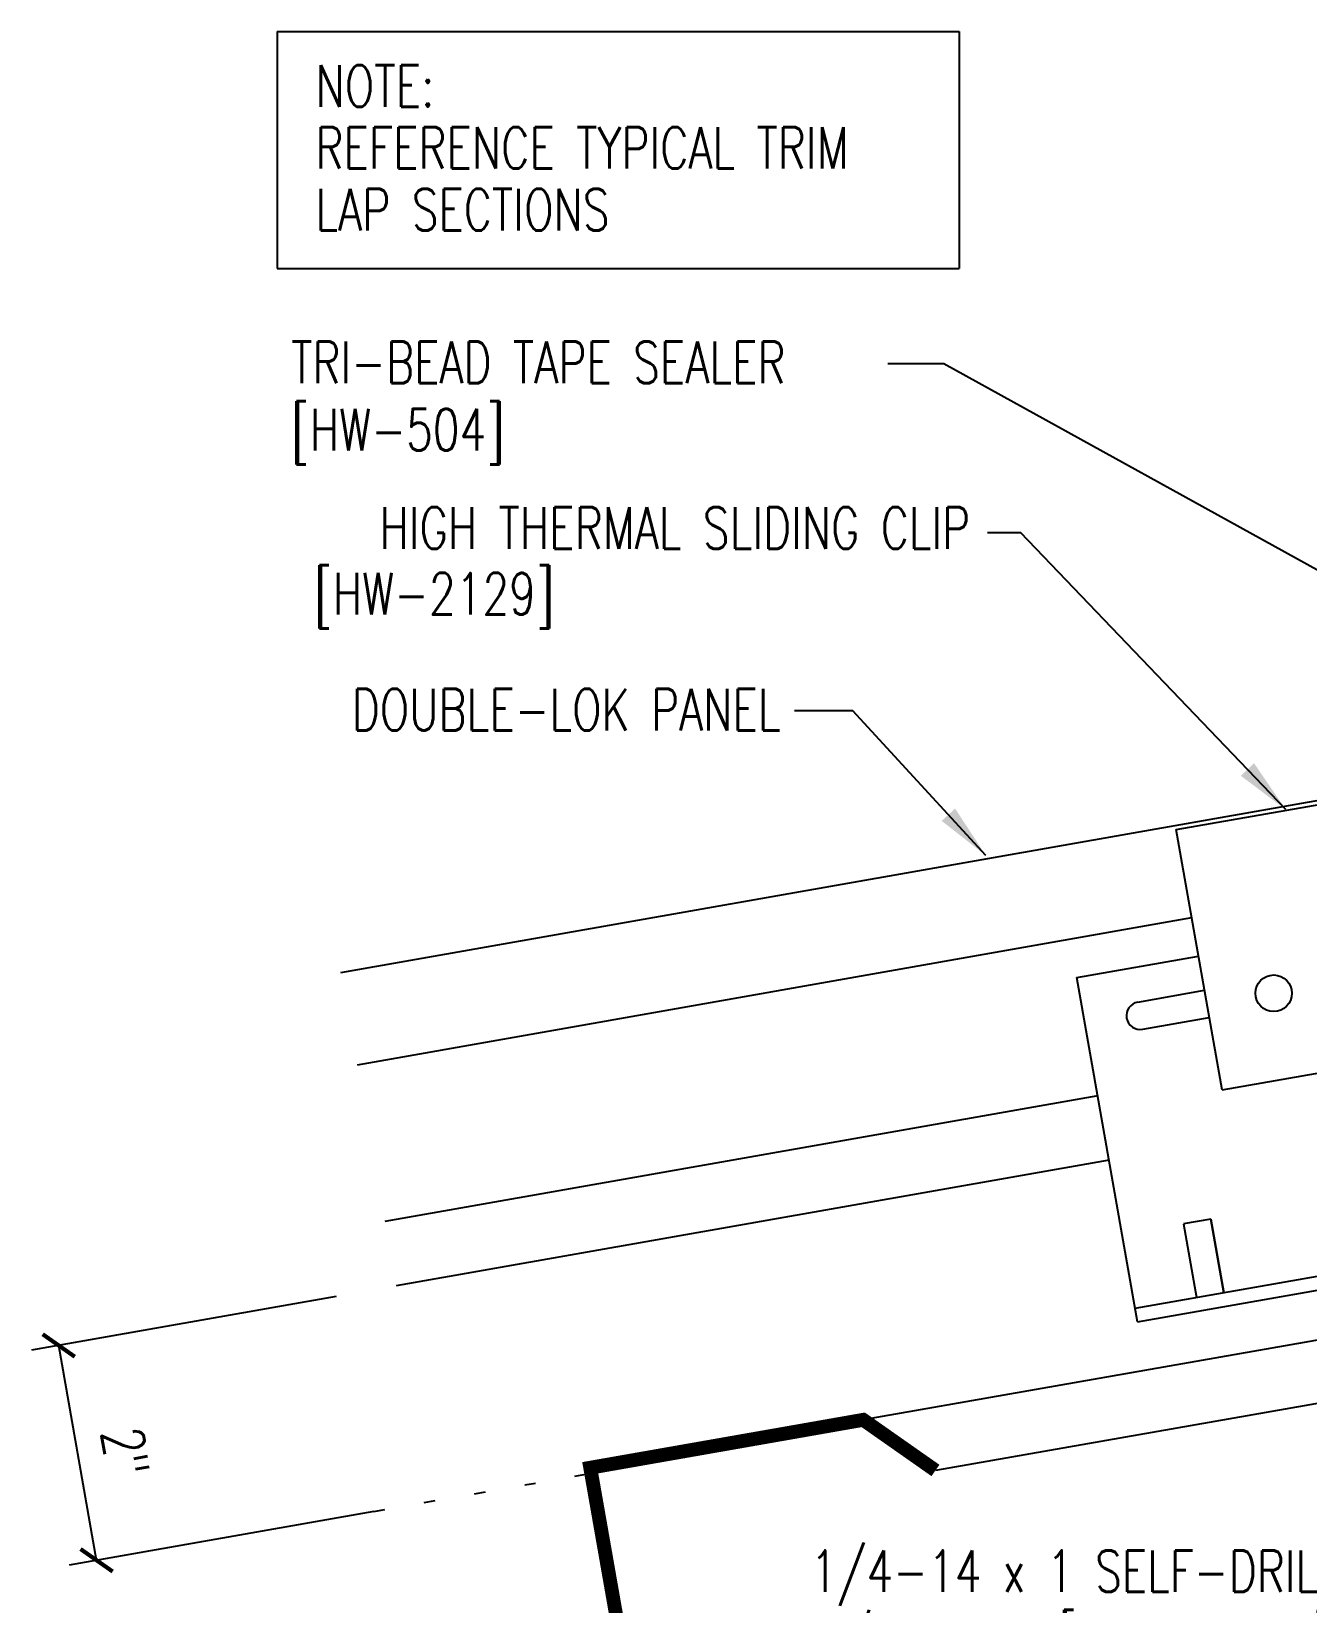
# Model space of a CAD drawing. Extents: x 0.5 to 43.1, y 10.3 to 31.6.
# Drawn here: x 0.46 to 11.96, y 17.47 to 31.64 of the extents above; entities that cross this region are included whole.
import ezdxf
from ezdxf.enums import TextEntityAlignment as Align

# ---------------------------------------------------------------- set-up
doc = ezdxf.new("R2010")
doc.units = 0
doc.header["$LTSCALE"] = 4
doc.header["$MEASUREMENT"] = 0
doc.linetypes.add('ACAD_ISO07W100', pattern=[3, 0, -3])
doc.layers.get('0').update_dxf_attribs({"linetype": 'CONTINUOUS'})
for name, color, linetype in [('CLIP', 5, 'CONTINUOUS'), ('DIM', 7, 'CONTINUOUS'), ('FASTENER', 9, 'CONTINUOUS'), ('PANEL', 11, 'CONTINUOUS'), ('STLA', 12, 'CONTINUOUS'), ('TEXT', 2, 'CONTINUOUS')]:
    doc.layers.add(name, color=color, linetype=linetype)
doc.styles.add('TEXT', font='SIMPLEX', dxfattribs={"width": 0.75, "height": 6})
doc.styles.add('TEXT1', font='ROMANS.shx', dxfattribs={"width": 0.75, "height": 0.375})
doc.dimstyles.new('DETAIL$7', dxfattribs={"dimscale": 4, "dimtxt": 0.09375, "dimasz": 0.125, "dimexe": 0.0625, "dimexo": 0.125, "dimgap": 0.0625, "dimtad": 1, "dimdec": 5, "dimzin": 3, "dimdsep": 46, "dimlunit": 4, "dimtxsty": 'TEXT', "dimblk": 'ARCHTICK', "dimcen": 0.0625, "dimclrd": 7, "dimclre": 7, "dimclrt": 2, "dimadec": 0, "dimazin": 0, "dimtfac": 0.666667, "dimtdec": 5, "dimtmove": 0, "dimatfit": 2, "dimfxl": 0, "dimfrac": 2, "dimtolj": 1, "dimtzin": 3, "dimarcsym": 0})

# ---------------------------------------------------------------- blocks, each defined once
blk = doc.blocks.new('_ArchTick')
at = {"color": 0, "const_width": 0.15}
blk.add_lwpolyline([(-0.5, -0.5), (0.5, 0.5)], dxfattribs=at)
blk = doc.blocks.new('A$C0B323C8E')
at = {"layer": 'CLIP'}
for p, q in [((-1.293, 2.862), (0.86, 3.242)), ((0.86, 3.242), (1.274, 0.894)), ((-0.879, 0.514), (-1.293, 2.862)), ((1.061, 2.1), (2.243, 2.309)), ((2.243, 2.309), (2.791, -0.797)), ((1.116, 1.793), (1.724, 1.9)), ((-2.189, 1.527), (-1.092, 1.721)), ((1.159, 1.546), (1.767, 1.654)), ((-1.641, -1.579), (-2.189, 1.527)), ((-1.637, 1.307), (-1.038, 1.413)), ((-1.594, 1.061), (-0.994, 1.167)), ((-0.879, 0.514), (1.274, 0.894)), ((2.097, -0.109), (1.851, -0.152)), ((2.214, -0.772), (2.097, -0.109)), ((1.851, -0.152), (1.967, -0.815)), ((-1.663, -1.455), (2.769, -0.674)), ((-0.981, -0.652), (-1.227, -0.695)), ((-1.227, -0.695), (-1.11, -1.358)), ((-0.981, -0.652), (-0.864, -1.315)), ((-0.864, -1.315), (-0.981, -0.652)), ((-1.641, -1.579), (2.791, -0.797))]:
    blk.add_line(p, q, dxfattribs=at)
for centre in [(0.537, 1.554), (-0.413, 1.386), (0.16, 0.99)]:
    blk.add_circle(centre, 0.165, dxfattribs=at)
for centre, start, end in [((1.737, 1.775), 280, 100), ((-1.616, 1.184), 100, 280)]:
    blk.add_arc(centre, 0.125, start, end, dxfattribs=at)
blk = doc.blocks.new('A$C30686E82')
for p, q in [((-2.715, 0.761), (3.437, 0.761)), ((-2.715, 0.761), (-2.715, -1.379)), ((3.437, 0.761), (3.437, -1.379)), ((-2.715, -1.379), (3.437, -1.379))]:
    blk.add_line(p, q)
at = {"layer": 'TEXT', "style": 'TEXT1', "width": 0.75}
for s, p in [('NOTE:', (-2.368, 0.081)), ('REFERENCE TYPICAL TRIM', (-2.368, -0.477)), ('LAP SECTIONS', (-2.368, -1.035))]:
    blk.add_text(s, height=0.375, dxfattribs=at).set_placement(p)
blk = doc.blocks.new('FD-F1')
at = {"layer": 'TEXT', "style": 'TEXT1', "width": 0.75}
for s, p in [('1/4-14 x 1 SELF-DRILLER', (0.0047, -0.0408)), ('W/WASHER [FASTENER #1]', (0.0047, -0.1926))]:
    blk.add_text(s, height=0.09375, dxfattribs=at).set_placement(p)
blk.add_attdef('(QUANTITY)', (0.0047, -0.3444), '', height=0.0938, dxfattribs=at)

msp = doc.modelspace()

# ---------------------------------------------------------------- linework, layer by layer
at = {"layer": 'DIM', "color": 7}
for p, q in [((3.20937, 20.22537), (0.46138, 19.74083)), ((1.04924, 17.84658), (0.70758, 19.78424)), ((3.55103, 18.28771), (0.80304, 17.80317))]:
    msp.add_line(p, q, dxfattribs=at)
at = {"layer": 'PANEL'}
for p, q in [((10.92617, 23.64127), (3.39982, 22.31418)), ((10.07856, 22.0357), (3.64883, 20.90196))]:
    msp.add_line(p, q, dxfattribs=at)
for points in [[(3.25291, 23.14732), (17.45056, 25.65075)], [(10.18101, 21.45466), (3.75128, 20.32092)]]:
    msp.add_lwpolyline(points, dxfattribs=at)
at = {"layer": 'STLA', "color": 1}
for p, q in [((12.57498, 19.92404), (7.96414, 19.11358)), ((12.67268, 19.36995), (8.61543, 18.65682))]:
    msp.add_line(p, q, dxfattribs=at)
at = {"layer": 'STLA', "const_width": 0.125}
msp.add_lwpolyline([(8.61543, 18.65682), (7.96414, 19.11358), (5.50179, 18.68131), (6.88506, 10.80181), (4.42271, 10.36954), (3.84379, 10.77555)], dxfattribs=at)
at = {"layer": 'TEXT', "linetype": 'ACAD_ISO07W100', "ltscale": 0.03}
msp.add_line((3.55103, 18.28771), (5.5105, 18.6317), dxfattribs=at)

# ---------------------------------------------------------------- block references
msp.add_blockref('A$C30686E82', (5.39186, 30.87652))
at = {"layer": 'CLIP'}
msp.add_blockref('A$C0B323C8E', (12.07902, 21.57531), dxfattribs=at)
at = {"layer": 'DIM', "color": 7, "xscale": 0.25, "yscale": 0.25, "zscale": 0.25}
for p, rotation in [((0.70758, 19.78424), 100.0000000000008), ((1.04924, 17.84658), 280.0000000000008)]:
    msp.add_blockref('_ArchTick', p, dxfattribs=dict(at, rotation=rotation))
at = {"layer": 'FASTENER', "xscale": 4, "yscale": 4, "zscale": 4}
msp.add_blockref('FD-F1', (7.46856, 17.72448), dxfattribs=at).add_auto_attribs({'(QUANTITY)': '(2) PER CLIP W/ UP TO'})

# ---------------------------------------------------------------- texts
at = {"layer": 'DIM', "color": 2, "insert": (1.3097, 18.82346), "char_height": 0.375, "attachment_point": 5, "rotation": 280, "style": 'TEXT1'}
msp.add_mtext('\\A1;2"', dxfattribs=at)
at = {"layer": 'TEXT', "style": 'TEXT1', "width": 0.75}
for s, p in [('TRI-BEAD TAPE SEALER', (2.80364, 28.46403)), ('[HW-504]', (2.80364, 27.85689))]:
    msp.add_text(s, height=0.375, dxfattribs=at).set_placement(p)
for s, p in [('HIGH THERMAL SLIDING CLIP', (8.92898, 26.97132)), ('[HW-2129]', (5.18008, 26.37775)), ('DOUBLE-LOK PANEL', (7.21953, 25.33242))]:
    msp.add_text(s, height=0.375, dxfattribs=at).set_placement(p, align=Align.RIGHT)

# ---------------------------------------------------------------- leaders
at = {"layer": 'DIM'}
msp.add_leader([(11.77541, 24.61818), (9.38428, 27.11587), (9.08389, 27.11587)], dimstyle='DETAIL$7', override={"dimgap": 0.0625, "dimtad": 0}, dxfattribs=at)
at = {"layer": 'TEXT'}
for points in [[(14.61784, 25.36269), (8.69189, 28.64003), (8.18463, 28.64003)], [(9.07056, 24.20357), (7.8691, 25.51017), (7.34502, 25.51017)]]:
    msp.add_leader(points, dimstyle='DETAIL$7', override={"dimdec": 4, "dimtxsty": 'TEXT1', "dimtfac": 0.59375}, dxfattribs=at)

doc.saveas('drawing.dxf')
